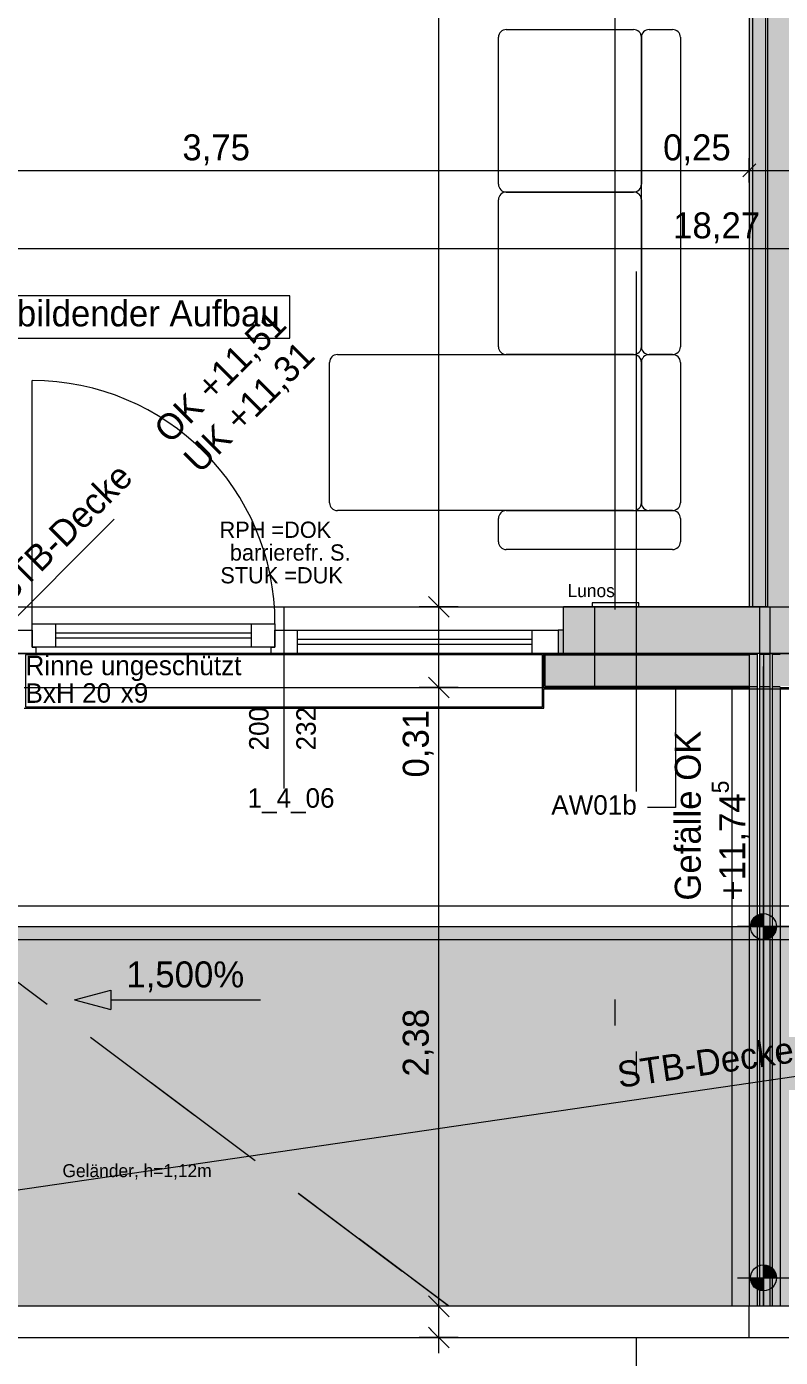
# Model space of a CAD drawing. Header units: metres. Extents: x -3 to 171, y -23 to 41.
# Drawn here: x 6.65 to 9.55, y -17.58 to -12.46 of the extents above; entities that cross this region are included whole.
import ezdxf

# ---------------------------------------------------------------- set-up
doc = ezdxf.new("R2010")
doc.units = ezdxf.units.M
doc.header["$MEASUREMENT"] = 0
doc.set_wipeout_variables(frame=1)
for name, pattern in [('Achse', [0.004, 0.002, -0.001, 0, -0.001]), ('Baufluchtlinie', [0.013, 0.008, -0.005]), ('Punkt 1_1', [0.075, 0.025, -0.05]), ('Schnittlinie', [0.006, 0.003, -0.0015, 0, -0.0015]), ('Untersicht', [0.001, 0.0005, -0.0005]), ('Wipeout_Contour', [1, 0, -1])]:
    doc.linetypes.add(name, pattern=pattern)
for name, color, linetype in [('4._1.DG PP STG1_1_000 Achsraster', 7, 'Continuous'), ('4._1.DG PP STG1_1_110 Wand Aussen', 7, 'Continuous'), ('4._1.DG PP STG1_1_120 Wand Innen tragend', 7, 'Continuous'), ('4._1.DG PP STG1_1_140 Brüstung', 7, 'Continuous'), ('4._1.DG PP STG1_1_210 Decke', 7, 'Continuous'), ('4._1.DG PP STG1_1_220 Bodenaufbau', 7, 'Continuous'), ('4._1.DG PP STG1_1_220 Bodenaufbau - Außen_ Gefälle', 7, 'Continuous'), ('4._1.DG PP STG1_1_221 Bodenaufbau - Abdichtung', 7, 'Continuous'), ('4._1.DG PP STG1_1_221 Bodenaufbau - Terrassenbelag', 7, 'Continuous'), ('4._1.DG PP STG1_1_510 Möblierung', 7, 'Continuous'), ('4._1.DG PP STG1_1_520 Fixeinbauten', 7, 'Continuous'), ('4._1.DG PP STG1_1_611 Entwässerung', 7, 'Continuous'), ('4._1.DG PP STG1_1_815 Raumbegrenzung', 7, 'Continuous'), ('4._1.DG PP STG1_1_851 Marker Schnitt', 7, 'Continuous'), ('4._1.DG PP STG1_1_915 Allgemein Beschriftung.x', 7, 'Continuous'), ('4._1.DG PP STG1_1_945 Einreichplan Beschriftung', 7, 'Continuous'), ('4._1.DG PP STG1_1_950 Polierplan Bemaßung', 7, 'Continuous'), ('4._1.DG PP STG1_1_955 Polierplan Beschriftung', 7, 'Continuous'), ('4._1.DG PP STG1_1_Neubau_140 Geländer transparent', 7, 'Continuous'), ('4._1.DG PP STG1_1_Neubau_840 Baulinien', 7, 'Continuous')]:
    doc.layers.add(name, color=color, linetype=linetype)
doc.styles.add('ERSTELLTER_STIL_2', font='')
doc.styles.get('ERSTELLTER_STIL_2').set_extended_font_data('Eurostile')

msp = doc.modelspace()

# ---------------------------------------------------------------- hatches: boundary and pattern name
at = {"layer": '4._1.DG PP STG1_1_110 Wand Aussen', "linetype": 'Continuous', "lineweight": 13, "true_color": 0x3f7f02}
for points in [[(9.475, -14.69), (8.72, -14.69), (8.72, -14.78), (8.72, -14.87), (9.475, -14.87)], [(9.515, -14.69), (9.515, -14.87), (10.09, -14.87), (10.09, -14.78), (10.09, -14.69)]]:
    msp.add_hatch(color=76, dxfattribs=at).paths.add_polyline_path(points)
at = {"layer": '4._1.DG PP STG1_1_110 Wand Aussen', "linetype": 'Continuous', "lineweight": 13, "true_color": 0xff6400}
for points in [[(8.7, -14.87), (8.72, -14.87), (8.72, -14.78), (8.7, -14.78)], [(9.435, -14.875), (8.65, -14.875), (8.65, -14.995), (9.435, -14.995)], [(9.555, -14.995), (10.16, -14.995), (10.16, -14.875), (9.555, -14.875)]]:
    msp.add_hatch(color=30, dxfattribs=at).paths.add_polyline_path(points)
at = {"layer": '4._1.DG PP STG1_1_110 Wand Aussen', "linetype": 'Continuous', "lineweight": 0, "true_color": 0x373737}
for points in [[(9.435, -14.87), (8.65, -14.87), (8.65, -14.875), (9.435, -14.875)], [(9.555, -14.875), (10.16, -14.875), (10.16, -14.87), (9.555, -14.87)]]:
    msp.add_hatch(color=250, dxfattribs=at).paths.add_polyline_path(points)
at = {"layer": '4._1.DG PP STG1_1_120 Wand Innen tragend', "linetype": 'Continuous', "lineweight": 13, "true_color": 0xfb02fe}
msp.add_hatch(color=6, dxfattribs=at).paths.add_polyline_path([(9.435, -9.045), (9.435, -14.69), (9.4475, -14.69), (9.4475, -9.045)])
at = {"layer": '4._1.DG PP STG1_1_120 Wand Innen tragend', "linetype": 'Continuous', "lineweight": 13, "true_color": 0xffaa00}
msp.add_hatch(color=40, dxfattribs=at).paths.add_polyline_path([(9.4475, -9.045), (9.4475, -14.69), (9.4975, -14.69), (9.4975, -9.045)])
at = {"layer": '4._1.DG PP STG1_1_120 Wand Innen tragend', "linetype": 'Continuous', "lineweight": 13, "true_color": 0x3f7f02}
msp.add_hatch(color=76, dxfattribs=at).paths.add_polyline_path([(9.505, -9.045), (9.505, -14.69), (9.685, -14.69), (9.685, -9.045)])
at = {"layer": '4._1.DG PP STG1_1_140 Brüstung', "linetype": 'Continuous', "lineweight": 13, "true_color": 0xb85600}
for points in [[(9.515, -14.69), (9.475, -14.69), (9.475, -14.87), (9.515, -14.87)], [(9.515, -14.87), (9.475, -14.87), (9.475, -14.875), (9.515, -14.875)], [(9.515, -14.875), (9.475, -14.875), (9.475, -14.995), (9.515, -14.995)], [(9.515, -14.995), (9.475, -14.995), (9.475, -15), (9.515, -15)], [(9.515, -17.46), (9.515, -15), (9.475, -15), (9.475, -17.46)]]:
    msp.add_hatch(color=32, dxfattribs=at).paths.add_polyline_path(points)
at = {"layer": '4._1.DG PP STG1_1_140 Brüstung', "linetype": 'Continuous', "lineweight": 13, "true_color": 0xff6400}
for points in [[(9.465, -14.87), (9.435, -14.87), (9.435, -14.875), (9.465, -14.875)], [(9.465, -14.875), (9.435, -14.875), (9.435, -14.995), (9.465, -14.995)], [(9.555, -14.87), (9.525, -14.87), (9.525, -14.875), (9.555, -14.875)], [(9.555, -14.875), (9.525, -14.875), (9.525, -14.995), (9.555, -14.995)], [(9.465, -14.995), (9.435, -14.995), (9.435, -15), (9.465, -15)], [(9.435, -15), (9.435, -17.46), (9.465, -17.46), (9.465, -15)], [(9.555, -14.995), (9.525, -14.995), (9.525, -15), (9.555, -15)], [(9.555, -17.46), (9.555, -15), (9.525, -15), (9.525, -17.46)]]:
    msp.add_hatch(color=30, dxfattribs=at).paths.add_polyline_path(points)
at = {"layer": '4._1.DG PP STG1_1_210 Decke', "linetype": 'Continuous', "lineweight": 0, "true_color": 0x060c00}
msp.add_hatch(color=98, dxfattribs=at).paths.add_polyline_path([(5.425, -14.95), (3.28, -14.95), (3.28, -17.42), (15.705, -17.42), (15.705, -14.95), (13.555, -14.95), (13.555, -15.92), (5.425, -15.92)])
at = {"layer": '4._1.DG PP STG1_1_950 Polierplan Bemaßung', "linetype": 'Continuous', "lineweight": 13, "true_color": 0x6c6cff}
for points in [[(9.49, -15.92), (9.49, -15.87), (9.4709, -15.8738), (9.4546, -15.8846), (9.4438, -15.9009), (9.44, -15.92)], [(9.49, -15.92), (9.49, -15.97), (9.5091, -15.9662), (9.5254, -15.9554), (9.5362, -15.9391), (9.54, -15.92)], [(6.838, -16.2012), (6.9779, -16.2387), (6.9779, -16.1637)]]:
    msp.add_hatch(color=171, dxfattribs=at).paths.add_polyline_path(points)
at = {"layer": '4._1.DG PP STG1_1_950 Polierplan Bemaßung', "linetype": 'Continuous', "lineweight": 0}
for points in [[(9.49, -17.2706), (9.54, -17.2706), (9.5362, -17.2514), (9.5254, -17.2352), (9.5091, -17.2244), (9.49, -17.2206)], [(9.49, -17.2706), (9.44, -17.2706), (9.4438, -17.2897), (9.4546, -17.3059), (9.4709, -17.3168), (9.49, -17.3206)]]:
    msp.add_hatch(color=8, dxfattribs=at).paths.add_polyline_path(points)

# ---------------------------------------------------------------- linework, layer by layer
at = {"layer": '4._1.DG PP STG1_1_000 Achsraster', "color": 5, "linetype": 'Achse', "lineweight": 0, "ltscale": 1000}
for p, q in [((9, 3), (9, -22.5231)), ((-1.5, -15), (21, -15))]:
    msp.add_line(p, q, dxfattribs=at)
at = {"layer": '4._1.DG PP STG1_1_110 Wand Aussen', "color": 7, "linetype": 'Continuous', "lineweight": 13, "ltscale": 1000}
for p, q in [((6.675, -14.755), (6.675, -13.82)), ((6.57, -14.69), (8.72, -14.69)), ((7.645, -15.3891), (7.645, -14.69)), ((8.72, -14.69), (8.72, -14.69)), ((6.59, -14.78), (6.675, -14.78)), ((6.675, -14.845), (6.675, -14.755)), ((6.675, -14.755), (6.765, -14.755)), ((6.675, -14.78), (6.675, -14.845)), ((6.765, -14.755), (7.52, -14.755)), ((6.765, -14.755), (6.765, -14.845)), ((7.52, -14.845), (7.52, -14.755)), ((7.52, -14.755), (7.61, -14.755)), ((7.61, -14.755), (7.61, -14.845)), ((7.61, -14.845), (7.61, -14.78)), ((7.61, -14.78), (7.645, -14.78)), ((7.645, -14.78), (7.695, -14.78)), ((7.695, -14.78), (8.6, -14.78)), ((7.695, -14.78), (7.695, -14.87)), ((8.6, -14.87), (8.6, -14.78)), ((8.6, -14.78), (8.7, -14.78)), ((8.7, -14.78), (8.7, -14.87)), ((6.765, -14.79), (7.52, -14.79)), ((7.52, -14.81), (6.765, -14.81)), ((7.695, -14.815), (8.6, -14.815)), ((8.6, -14.835), (7.695, -14.835)), ((6.69, -14.87), (6.59, -14.87)), ((6.675, -14.845), (6.69, -14.845)), ((6.765, -14.845), (6.675, -14.845)), ((6.69, -14.845), (6.69, -14.87)), ((7.595, -14.87), (6.69, -14.87)), ((7.52, -14.845), (6.765, -14.845)), ((7.61, -14.845), (7.52, -14.845)), ((7.595, -14.87), (7.595, -14.845)), ((7.595, -14.845), (7.61, -14.845)), ((7.645, -14.87), (7.595, -14.87)), ((7.695, -14.87), (7.645, -14.87)), ((8.6, -14.87), (7.695, -14.87)), ((8.7, -14.87), (8.6, -14.87)), ((8.645, -14.875), (8.645, -14.87)), ((8.65, -14.87), (8.645, -14.87)), ((8.65, -14.87), (8.645, -14.87)), ((8.65, -14.87), (8.645, -14.87)), ((8.645, -14.875), (8.645, -14.87)), ((8.645, -14.995), (8.645, -14.875)), ((8.645, -14.995), (8.645, -14.875)), ((8.65, -14.87), (8.72, -14.87)), ((8.65, -14.995), (8.65, -14.87)), ((8.65, -14.87), (8.72, -14.87)), ((8.65, -14.87), (8.72, -14.87)), ((8.65, -14.875), (9.435, -14.875)), ((6.645, -15), (8.645, -15)), ((8.645, -15), (8.645, -14.995)), ((8.645, -15), (8.645, -14.995)), ((8.65, -15), (8.645, -15)), ((8.645, -15), (8.645, -15)), ((8.65, -14.995), (9.435, -14.995))]:
    msp.add_line(p, q, dxfattribs=at)
at = {"layer": '4._1.DG PP STG1_1_110 Wand Aussen', "color": 8, "linetype": 'Punkt 1_1', "lineweight": 13, "ltscale": 1000}
for p, q in [((6.57, -14.69), (8.72, -14.69)), ((6.645, -15), (8.645, -15))]:
    msp.add_line(p, q, dxfattribs=at)
at = {"layer": '4._1.DG PP STG1_1_110 Wand Aussen', "color": 7, "linetype": 'Continuous', "lineweight": 18, "ltscale": 1000}
for p, q in [((8.72, -14.78), (8.72, -14.69)), ((8.72, -14.78), (8.72, -14.69)), ((9.475, -14.69), (9.475, -14.87)), ((9.475, -14.69), (9.475, -14.87)), ((9.505, -14.69), (9.475, -14.69)), ((9.515, -14.87), (9.515, -14.69)), ((9.515, -14.87), (9.515, -14.69)), ((8.72, -14.87), (8.72, -14.78)), ((8.72, -14.87), (8.72, -14.78)), ((8.72, -14.87), (8.72, -14.78)), ((8.72, -14.87), (9.435, -14.87)), ((9.435, -14.87), (9.435, -14.875)), ((9.465, -14.87), (9.435, -14.87)), ((9.435, -14.87), (9.435, -14.875)), ((9.465, -14.87), (9.435, -14.87)), ((9.435, -14.875), (9.435, -14.995)), ((9.435, -14.875), (9.435, -14.995)), ((9.475, -14.87), (9.465, -14.87)), ((9.465, -14.87), (9.465, -14.875)), ((9.475, -14.87), (9.465, -14.87)), ((9.465, -14.875), (9.465, -14.995)), ((9.475, -14.87), (9.475, -14.875)), ((9.475, -14.875), (9.475, -14.995)), ((9.525, -14.87), (9.515, -14.87)), ((9.515, -14.875), (9.515, -14.87)), ((9.525, -14.87), (9.515, -14.87)), ((9.515, -14.995), (9.515, -14.875)), ((9.555, -14.87), (9.525, -14.87)), ((9.525, -14.875), (9.525, -14.87)), ((9.555, -14.87), (9.525, -14.87)), ((9.525, -14.995), (9.525, -14.875)), ((9.435, -14.995), (9.435, -15)), ((9.435, -14.995), (9.435, -15)), ((9.465, -14.995), (9.465, -15)), ((9.475, -14.995), (9.475, -15)), ((9.515, -15), (9.515, -14.995)), ((9.525, -15), (9.525, -14.995))]:
    msp.add_line(p, q, dxfattribs=at)
at = {"layer": '4._1.DG PP STG1_1_110 Wand Aussen', "color": 7, "linetype": 'Continuous', "lineweight": 18, "ltscale": 1000, "flags": 128}
msp.add_lwpolyline([(9.505, -14.69), (8.72, -14.69)], dxfattribs=at)
at = {"layer": '4._1.DG PP STG1_1_110 Wand Aussen', "color": 7, "linetype": 'Continuous', "lineweight": 13, "ltscale": 1000, "flags": 128}
msp.add_lwpolyline([(8.7, -14.87), (8.72, -14.87), (8.72, -14.78), (8.7, -14.78)], close=True, dxfattribs=at)
for points in [[(8.65, -15), (9.435, -15)], [(9.555, -15), (10.16, -15)]]:
    msp.add_lwpolyline(points, dxfattribs=at)
at = {"layer": '4._1.DG PP STG1_1_110 Wand Aussen', "color": 7, "linetype": 'Continuous', "lineweight": 13, "ltscale": 1000}
msp.add_arc((6.675, -14.755), 0.935, 0, 90, dxfattribs=at)
at = {"layer": '4._1.DG PP STG1_1_120 Wand Innen tragend', "color": 7, "linetype": 'Continuous', "lineweight": 13, "ltscale": 1000}
for p, q in [((9.4475, -9.045), (9.4475, -14.69)), ((9.4975, -9.045), (9.4975, -14.69))]:
    msp.add_line(p, q, dxfattribs=at)
at = {"layer": '4._1.DG PP STG1_1_120 Wand Innen tragend', "color": 7, "linetype": 'Continuous', "lineweight": 18, "ltscale": 1000}
msp.add_line((9.505, -9.045), (9.505, -14.69), dxfattribs=at)
at = {"layer": '4._1.DG PP STG1_1_120 Wand Innen tragend', "color": 7, "linetype": 'Continuous', "lineweight": 13, "ltscale": 1000, "flags": 128}
for points in [[(9.435, -9.045), (9.435, -14.69)], [(9.435, -14.69), (9.4475, -14.69)], [(9.4475, -14.69), (9.4975, -14.69)], [(9.4975, -14.69), (9.505, -14.69)]]:
    msp.add_lwpolyline(points, dxfattribs=at)
at = {"layer": '4._1.DG PP STG1_1_140 Brüstung', "color": 7, "linetype": 'Continuous', "lineweight": 18, "ltscale": 1000}
for p, q in [((9.465, -15), (9.465, -17.46)), ((9.475, -15), (9.475, -17.46)), ((9.515, -17.46), (9.515, -15)), ((9.525, -17.46), (9.525, -15))]:
    msp.add_line(p, q, dxfattribs=at)
at = {"layer": '4._1.DG PP STG1_1_140 Brüstung', "color": 7, "linetype": 'Continuous', "lineweight": 18, "ltscale": 1000, "flags": 128}
for points in [[(9.435, -15), (9.435, -17.46)], [(9.555, -17.46), (9.555, -15)], [(9.465, -17.46), (9.435, -17.46)], [(9.475, -17.46), (9.465, -17.46)], [(9.515, -17.46), (9.475, -17.46)], [(9.525, -17.46), (9.515, -17.46)], [(9.555, -17.46), (9.525, -17.46)]]:
    msp.add_lwpolyline(points, dxfattribs=at)
at = {"layer": '4._1.DG PP STG1_1_210 Decke', "color": 255, "linetype": 'Continuous', "lineweight": 13, "ltscale": 1000, "flags": 128}
msp.add_lwpolyline([(3.625, -0.13), (0.1305, -0.13), (0.1845, -14.87), (5.505, -14.87), (5.505, -15.84), (13.475, -15.84), (13.475, -14.87), (18.8055, -14.87), (18.8546, -0.13), (15.325, -0.13), (15.325, -0.53), (12.525, -0.53), (12.525, -0.13), (6.455, -0.13), (6.455, -0.53), (3.625, -0.53)], close=True, dxfattribs=at)
at = {"layer": '4._1.DG PP STG1_1_210 Decke', "color": 7, "linetype": 'Continuous', "lineweight": 13, "ltscale": 1000, "true_color": 0xf4f4f4, "flags": 128}
msp.add_lwpolyline([(5.425, -14.95), (5.425, -15.92), (13.555, -15.92), (13.555, -14.95), (15.705, -14.95), (15.705, -17.42), (3.28, -17.42), (3.28, -14.95)], close=True, dxfattribs=at)
at = {"layer": '4._1.DG PP STG1_1_220 Bodenaufbau', "color": 7, "linetype": 'Continuous', "lineweight": 13, "ltscale": 1000, "true_color": 0xf4f4f4, "flags": 128}
msp.add_lwpolyline([(0.3111, -0.31), (0.3639, -14.69), (18.6261, -14.69), (18.674, -0.31), (15.505, -0.31), (15.505, -0.71), (12.345, -0.71), (12.345, -0.31), (6.635, -0.31), (6.635, -0.71), (3.445, -0.71), (3.445, -0.31)], close=True, dxfattribs=at)
at = {"layer": '4._1.DG PP STG1_1_220 Bodenaufbau - Außen_ Gefälle', "color": 7, "linetype": 'Continuous', "lineweight": 13, "ltscale": 1000, "true_color": 0xf4f4f4, "flags": 128}
msp.add_lwpolyline([(3.3146, -17.38), (15.665, -17.38), (15.665, -14.87), (3.3146, -14.87)], close=True, dxfattribs=at)
at = {"layer": '4._1.DG PP STG1_1_221 Bodenaufbau - Abdichtung', "color": 171, "linetype": 'Untersicht', "lineweight": 13, "ltscale": 1000, "true_color": 0x6c6cff, "flags": 128}
for points in [[(5.575, -14.87), (9.49, -14.87)], [(9.49, -14.87), (13.405, -14.87)], [(9.49, -17.42), (9.49, -14.87)], [(9.49, -14.87), (9.49, -17.42)], [(5.2998, -15.1449), (8.3333, -17.42)], [(8.3334, -17.42), (5.2999, -15.1448)], [(5.3, -15.1447), (8.3337, -17.42)], [(8.3337, -17.42), (5.3002, -15.1448)], [(8.3337, -17.42), (3.28, -17.42)], [(9.49, -17.42), (8.3337, -17.42)], [(10.6463, -17.42), (9.49, -17.42)]]:
    msp.add_lwpolyline(points, dxfattribs=at)
at = {"layer": '4._1.DG PP STG1_1_221 Bodenaufbau - Terrassenbelag', "color": 7, "linetype": 'Continuous', "lineweight": 18, "ltscale": 1000, "flags": 128}
for points in [[(8.645, -15.005), (9.49, -15.005)], [(8.645, -15.08), (8.645, -15.005)], [(9.49, -15.005), (10.165, -15.005)], [(9.49, -17.38), (9.49, -15.005)], [(9.49, -15.005), (9.49, -17.38)], [(6.645, -15.08), (8.645, -15.08)], [(9.49, -17.38), (5.3, -17.38)], [(13.68, -17.38), (9.49, -17.38)]]:
    msp.add_lwpolyline(points, dxfattribs=at)
at = {"layer": '4._1.DG PP STG1_1_510 Möblierung', "color": 8, "linetype": 'Continuous', "lineweight": 13, "ltscale": 1000, "true_color": 0x7e7f7f}
for p, q in [((8.5, -12.47), (8.99, -12.47)), ((9.05, -12.47), (9.14, -12.47)), ((8.47, -13.065), (8.47, -12.5)), ((9.02, -12.5), (9.02, -13.065)), ((9.02, -13.69), (9.02, -12.5)), ((9.17, -12.5), (9.17, -13.69)), ((8.5, -13.095), (8.99, -13.095)), ((8.99, -13.095), (8.5, -13.095)), ((8.47, -13.69), (8.47, -13.125)), ((9.02, -13.125), (9.02, -13.69)), ((7.82, -14.29), (7.82, -13.75)), ((7.85, -13.72), (8.99, -13.72)), ((8.99, -13.72), (8.5, -13.72)), ((9.02, -13.75), (9.02, -14.29)), ((9.02, -14.29), (9.02, -13.75)), ((9.05, -13.72), (9.14, -13.72)), ((9.14, -13.72), (9.05, -13.72)), ((9.17, -13.75), (9.17, -14.29)), ((8.99, -14.32), (7.85, -14.32)), ((8.5, -14.32), (9.14, -14.32)), ((9.14, -14.32), (9.05, -14.32)), ((8.47, -14.44), (8.47, -14.35)), ((9.17, -14.35), (9.17, -14.44)), ((9.14, -14.47), (8.5, -14.47))]:
    msp.add_line(p, q, dxfattribs=at)
for centre, start, end in [((8.5, -12.5), 90, 180), ((8.99, -12.5), 0, 90), ((9.05, -12.5), 90, 180), ((9.14, -12.5), 0, 90), ((8.5, -13.065), 180, 270), ((8.5, -13.125), 90, 180), ((8.99, -13.065), 270, 0), ((8.99, -13.125), 0, 90), ((8.5, -13.69), 180, 270), ((8.99, -13.69), 270, 0), ((9.05, -13.69), 180, 270), ((9.14, -13.69), 270, 0), ((7.85, -13.75), 90, 180), ((8.99, -13.75), 0, 90), ((9.05, -13.75), 90, 180), ((9.14, -13.75), 0, 90), ((7.85, -14.29), 180, 270), ((8.5, -14.35), 90, 180), ((8.99, -14.29), 270, 0), ((9.05, -14.29), 180, 270), ((9.14, -14.29), 270, 0), ((9.14, -14.35), 0, 90), ((8.5, -14.44), 180, 270), ((9.14, -14.44), 270, 0)]:
    msp.add_arc(centre, 0.03, start, end, dxfattribs=at)
at = {"layer": '4._1.DG PP STG1_1_520 Fixeinbauten', "color": 8, "linetype": 'Untersicht', "lineweight": 0, "ltscale": 1000, "flags": 128}
for points in [[(8.83, -14.675), (8.83, -14.69)], [(9.01, -14.675), (8.83, -14.675)], [(9.01, -14.69), (9.01, -14.675)], [(8.83, -14.69), (9.01, -14.69)], [(8.84, -14.69), (8.84, -15)], [(9, -14.69), (9, -15)], [(8.84, -15), (8.8439, -15), (8.8553, -15), (8.873, -15), (8.8953, -15), (8.92, -15), (8.9447, -15), (8.967, -15), (8.9847, -15), (8.9961, -15), (9, -15)]]:
    msp.add_lwpolyline(points, dxfattribs=at)
at = {"layer": '4._1.DG PP STG1_1_611 Entwässerung', "color": 7, "linetype": 'Continuous', "lineweight": 13, "ltscale": 1000, "flags": 128}
msp.add_lwpolyline([(6.65, -15.075), (8.64, -15.075), (8.64, -14.875), (6.65, -14.875)], close=True, dxfattribs=at)
at = {"layer": '4._1.DG PP STG1_1_815 Raumbegrenzung', "color": 8, "linetype": 'Continuous', "lineweight": 13, "ltscale": 1000}
for p, q in [((9.37, -17.38), (9.37, -15)), ((3.2, -15.97), (15.785, -15.97)), ((3.32, -17.38), (15.665, -17.38))]:
    msp.add_line(p, q, dxfattribs=at)
at = {"layer": '4._1.DG PP STG1_1_851 Marker Schnitt', "color": 7, "linetype": 'Schnittlinie', "lineweight": 13, "ltscale": 1000}
msp.add_line((8.9179, -11.7), (8.9179, -22.5231), dxfattribs=at)
at = {"layer": '4._1.DG PP STG1_1_915 Allgemein Beschriftung.x', "color": 7, "linetype": 'Continuous', "lineweight": 13, "ltscale": 1000}
for p, q in [((9.1642, -15.0033), (9.1392, -14.9967)), ((9.1517, -15), (9.1517, -15.4619)), ((9.1517, -15.4619), (9.0433, -15.4619))]:
    msp.add_line(p, q, dxfattribs=at)
at = {"layer": '4._1.DG PP STG1_1_945 Einreichplan Beschriftung', "color": 76, "linetype": 'Continuous', "lineweight": 13, "ltscale": 1000, "true_color": 0x3f7f02}
for p, q in [((7.6671, -13.4938), (6.26, -13.4938)), ((7.6671, -13.6563), (7.6671, -13.4938)), ((6.26, -13.6563), (7.6671, -13.6563))]:
    msp.add_line(p, q, dxfattribs=at)
at = {"layer": '4._1.DG PP STG1_1_950 Polierplan Bemaßung', "color": 6, "linetype": 'Continuous', "lineweight": 13, "ltscale": 1000, "true_color": 0xfb02fe}
for p, q in [((8.2404, -14.69), (8.2404, -9.045)), ((9.46, -12.9867), (9.41, -13.0367)), ((9.435, -13.0586), (9.435, -12.9648)), ((5.685, -13.0117), (9.435, -13.0117)), ((9.435, -13.0117), (9.685, -13.0117)), ((8.2004, -14.65), (8.2804, -14.73)), ((8.3154, -14.69), (8.1654, -14.69)), ((8.2404, -15), (8.2404, -14.69)), ((8.2004, -14.96), (8.2804, -15.04)), ((8.3154, -15), (8.1654, -15))]:
    msp.add_line(p, q, dxfattribs=at)
at = {"layer": '4._1.DG PP STG1_1_950 Polierplan Bemaßung', "color": 76, "linetype": 'Continuous', "lineweight": 13, "ltscale": 1000, "true_color": 0x3f7f02}
msp.add_line((0.3588, -13.3117), (18.6306, -13.3117), dxfattribs=at)
at = {"layer": '4._1.DG PP STG1_1_950 Polierplan Bemaßung', "color": 7, "linetype": 'Continuous', "lineweight": 13, "ltscale": 1000}
for p, q in [((5.505, -15.84), (6.9916, -14.3534)), ((3.28, -17.42), (13.555, -15.92))]:
    msp.add_line(p, q, dxfattribs=at)
at = {"layer": '4._1.DG PP STG1_1_950 Polierplan Bemaßung', "color": 171, "linetype": 'Continuous', "lineweight": 13, "ltscale": 1000, "true_color": 0x6c6cff}
for p, q in [((9.49, -16.02), (9.49, -15.82)), ((9.59, -15.92), (9.39, -15.92)), ((6.838, -16.2012), (6.9779, -16.1637)), ((6.9779, -16.1637), (6.9779, -16.2387)), ((6.838, -16.2012), (6.9779, -16.2387)), ((6.9779, -16.2012), (7.038, -16.2012)), ((7.038, -16.2012), (7.5543, -16.2012))]:
    msp.add_line(p, q, dxfattribs=at)
at = {"layer": '4._1.DG PP STG1_1_950 Polierplan Bemaßung', "color": 8, "linetype": 'Continuous', "lineweight": 0, "ltscale": 1000}
for p, q in [((9.49, -17.3706), (9.49, -17.1706)), ((9.39, -17.2706), (9.59, -17.2706))]:
    msp.add_line(p, q, dxfattribs=at)
at = {"layer": '4._1.DG PP STG1_1_950 Polierplan Bemaßung', "color": 171, "linetype": 'Continuous', "lineweight": 13, "ltscale": 1000, "true_color": 0x6c6cff}
msp.add_circle((9.49, -15.92), 0.05, dxfattribs=at)
at = {"layer": '4._1.DG PP STG1_1_950 Polierplan Bemaßung', "color": 8, "linetype": 'Continuous', "lineweight": 0, "ltscale": 1000}
msp.add_circle((9.49, -17.2706), 0.05, dxfattribs=at)
at = {"layer": '4._1.DG PP STG1_1_Neubau_840 Baulinien', "color": 1, "linetype": 'Baufluchtlinie', "lineweight": 25, "ltscale": 1000, "true_color": 0xfb0106, "flags": 128}
msp.add_lwpolyline([(-3.0225, -14.9829), (0, -15), (18.9876, -15.0005), (22.9775, -15.0038)], dxfattribs=at)

# ---------------------------------------------------------------- texts
at = {"layer": '4._1.DG PP STG1_1_110 Wand Aussen', "color": 7, "linetype": 'Continuous', "lineweight": 13, "attachment_point": 9, "style": 'ERSTELLTER_STIL_2'}
for s, insert, char_height in [('\\A1;{\\pqr;\\pt0;\\fEurostile|b0|i0|c0|p0;\\W1.000000;RPH =DOK}', (7.8262, -14.4258), 0.0625), ('\\A1;{\\pqr;\\pt0;\\fEurostile|b0|i0|c0|p0;\\W1.000000;barrierefr. S. }', (7.9008, -14.5133), 0.0625), ('\\A1;{\\pqr;\\pt0;\\fEurostile|b0|i0|c0|p0;\\W1.000000;STUK =DUK}', (7.8712, -14.6008), 0.0625), ('\\A1;{\\pqr;\\pt0;\\fEurostile|b0|i0|c0|p0;\\W1.000000;1_4_06}', (7.8392, -15.4843), 0.075)]:
    msp.add_mtext(s, dxfattribs=dict(at, insert=insert, char_height=char_height))
at = {"layer": '4._1.DG PP STG1_1_110 Wand Aussen', "color": 7, "linetype": 'Continuous', "lineweight": 13, "char_height": 0.075, "attachment_point": 9, "rotation": 90, "style": 'ERSTELLTER_STIL_2'}
for s, insert in [('\\A1;{\\pqr;\\pt0;\\fEurostile|b0|i0|c0|p0;\\W1.000000;200}', (7.5864, -15.075)), ('\\A1;{\\pqr;\\pt0;\\fEurostile|b0|i0|c0|p0;\\W1.000000;232}', (7.768, -15.075))]:
    msp.add_mtext(s, dxfattribs=dict(at, insert=insert))
at = {"layer": '4._1.DG PP STG1_1_915 Allgemein Beschriftung.x', "color": 250, "linetype": 'Continuous', "lineweight": 13, "true_color": 0x3f3f3f, "insert": (8.8268, -14.6536), "char_height": 0.05, "attachment_point": 8, "style": 'ERSTELLTER_STIL_2'}
msp.add_mtext('\\A1;{\\pqc;\\fEurostile|b0|i0|c0|p0;\\W1.000000;Lunos}', dxfattribs=at)
at = {"layer": '4._1.DG PP STG1_1_915 Allgemein Beschriftung.x', "color": 7, "linetype": 'Continuous', "lineweight": 13, "insert": (8.6733, -15.4525), "char_height": 0.075, "attachment_point": 4, "style": 'ERSTELLTER_STIL_2'}
msp.add_mtext('\\A1;{\\pql;\\fEurostile|b0|i0|c0|p0;\\W1.000000;AW01b}', dxfattribs=at)
at = {"layer": '4._1.DG PP STG1_1_915 Allgemein Beschriftung.x', "color": 8, "linetype": 'Continuous', "lineweight": 13, "insert": (6.7921, -16.8333), "char_height": 0.05, "attachment_point": 1, "style": 'ERSTELLTER_STIL_2'}
msp.add_mtext('\\A1;{\\pql;\\fEurostile|b0|i0|c0|p0;\\W1.000000;Geländer, h=1,\\fEurostile|b0|i0|c0|p0;\\W1.000000;1\\fEurostile|b0|i0|c0|p0;\\W1.000000;2m}', dxfattribs=at)
at = {"layer": '4._1.DG PP STG1_1_945 Einreichplan Beschriftung', "color": 76, "linetype": 'Continuous', "lineweight": 13, "true_color": 0x3f7f02, "insert": (6.26, -13.5115), "char_height": 0.1, "attachment_point": 1, "style": 'ERSTELLTER_STIL_2'}
msp.add_mtext('\\A1;{\\pql;\\fEurostile|b0|i0|c0|p0;\\W1.000000;Raumbildender Aufbau}', dxfattribs=at)
at = {"layer": '4._1.DG PP STG1_1_950 Polierplan Bemaßung', "color": 6, "linetype": 'Continuous', "lineweight": 13, "true_color": 0xfb02fe, "char_height": 0.1, "width": 0.306373, "attachment_point": 7, "style": 'ERSTELLTER_STIL_2'}
for s, insert in [('\\A1;{\\pql;\\fEurostile|b0|i0|c0|p0;\\W1.000000;3,75}', (7.2536, -12.9917)), ('\\A1;{\\pql;\\fEurostile|b0|i0|c0|p0;\\W1.000000;0,25}', (9.1036, -12.9917))]:
    msp.add_mtext(s, dxfattribs=dict(at, insert=insert))
at = {"layer": '4._1.DG PP STG1_1_950 Polierplan Bemaßung', "color": 76, "linetype": 'Continuous', "lineweight": 13, "true_color": 0x3f7f02, "insert": (9.1423, -13.2917), "char_height": 0.1, "width": 0.398365, "attachment_point": 7, "style": 'ERSTELLTER_STIL_2'}
msp.add_mtext('\\A1;{\\pql;\\fEurostile|b0|i0|c0|p0;\\W1.000000;18,27}', dxfattribs=at)
at = {"layer": '4._1.DG PP STG1_1_950 Polierplan Bemaßung', "color": 7, "linetype": 'Continuous', "lineweight": 13, "insert": (7.238, -14.0991), "char_height": 0.1, "attachment_point": 4, "rotation": 45, "line_spacing_factor": 0.968161, "style": 'ERSTELLTER_STIL_2'}
msp.add_mtext('\\A1;{\\pql;\\fEurostile|b0|i0|c0|p0;\\W1.000000;OK \\fEurostile|b0|i0|c0|p0;\\W1.000000;+\\fEurostile|b0|i0|c0|p0;\\W1.000000;11,51\\fEurostile|b0|i0|c0|p0;\\W1.000000;\\A1{\\H.66x;\\S^  ;}\\fEurostile|b0|i0|c0|p0;\\W1.000000;\\fEurostile|b0|i0|c0|p0;\\W1.000000;\\P\\pql;\\fEurostile|b0|i0|c0|p0;\\W1.000000;UK \\fEurostile|b0|i0|c0|p0;\\W1.000000;+\\fEurostile|b0|i0|c0|p0;\\W1.000000;11,31\\fEurostile|b0|i0|c0|p0;\\W1.000000;\\A1{\\H.66x;\\S^  ;}\\fEurostile|b0|i0|c0|p0;\\W1.000000;\\fEurostile|b0|i0|c0|p0;\\W1.000000;}', dxfattribs=at)
at = {"layer": '4._1.DG PP STG1_1_950 Polierplan Bemaßung', "color": 7, "linetype": 'Continuous', "lineweight": 13, "char_height": 0.1, "attachment_point": 4, "style": 'ERSTELLTER_STIL_2'}
for insert, rotation in [((6.6301, -14.7274), 45), ((8.9443, -16.6021), 8.3057)]:
    msp.add_mtext('\\A1;{\\pql;\\fEurostile|b0|i0|c0|p0;\\W1.000000;\\fEurostile|b0|i0|c0|p0;\\W1.000000;\\fEurostile|b0|i0|c0|p0;\\W1.000000;STB-Decke\\fEurostile|b0|i0|c0|p0;\\W1.000000;\\A1{\\H.66x;\\S^  ;}\\fEurostile|b0|i0|c0|p0;\\W1.000000;\\fEurostile|b0|i0|c0|p0;\\W1.000000;\\P\\pql;\\fEurostile|b0|i0|c0|p0;\\W1.000000;\\fEurostile|b0|i0|c0|p0;\\W1.000000;\\fEurostile|b0|i0|c0|p0;\\W1.000000;\\fEurostile|b0|i0|c0|p0;\\W1.000000;\\A1{\\H.66x;\\S^  ;}\\fEurostile|b0|i0|c0|p0;\\W1.000000;\\fEurostile|b0|i0|c0|p0;\\W1.000000;}', dxfattribs=dict(at, insert=insert, rotation=rotation))
at = {"layer": '4._1.DG PP STG1_1_950 Polierplan Bemaßung', "color": 6, "linetype": 'Continuous', "lineweight": 13, "true_color": 0xfb02fe, "char_height": 0.1, "width": 0.306373, "attachment_point": 7, "rotation": 90, "style": 'ERSTELLTER_STIL_2'}
for s, insert in [('\\A1;{\\pql;\\fEurostile|b0|i0|c0|p0;\\W1.000000;0,31}', (8.2204, -15.3464)), ('\\A1;{\\pql;\\fEurostile|b0|i0|c0|p0;\\W1.000000;2,38}', (8.2204, -16.4964))]:
    msp.add_mtext(s, dxfattribs=dict(at, insert=insert))
at = {"layer": '4._1.DG PP STG1_1_950 Polierplan Bemaßung', "color": 171, "linetype": 'Continuous', "lineweight": 13, "true_color": 0x6c6cff, "insert": (9.25, -15.82), "char_height": 0.1, "width": 0.647754, "attachment_point": 7, "rotation": 90, "style": 'ERSTELLTER_STIL_2'}
msp.add_mtext('\\A1;{\\pql;\\fEurostile|b0|i0|c0|p0;\\W1.000000;Gefälle OK}', dxfattribs=at)
at = {"layer": '4._1.DG PP STG1_1_950 Polierplan Bemaßung', "color": 171, "linetype": 'Continuous', "lineweight": 13, "true_color": 0x6c6cff, "insert": (9.449, -15.82), "char_height": 0.1, "attachment_point": 7, "rotation": 90, "style": 'ERSTELLTER_STIL_2'}
msp.add_mtext('\\A1;{\\pql;\\fEurostile|b0|i0|c0|p0;\\W1.000000;+11,74\\fEurostile|b0|i0|c0|p0;\\W1.000000;\\A1{\\H.66x;\\S5^  ;}}', dxfattribs=at)
at = {"layer": '4._1.DG PP STG1_1_950 Polierplan Bemaßung', "color": 171, "linetype": 'Continuous', "lineweight": 13, "true_color": 0x6c6cff, "insert": (7.038, -16.1722), "char_height": 0.1, "attachment_point": 7, "style": 'ERSTELLTER_STIL_2'}
msp.add_mtext('\\A1;{\\pql;\\fEurostile|b0|i0|c0|p0;\\W1.000000;1,500\\fEurostile|b0|i0|c0|p0;\\W1.000000;%}', dxfattribs=at)
at = {"layer": '4._1.DG PP STG1_1_955 Polierplan Beschriftung', "color": 7, "linetype": 'Continuous', "lineweight": 13, "char_height": 0.075, "attachment_point": 1, "style": 'ERSTELLTER_STIL_2'}
for s, insert in [('\\A1;{\\pql;\\fEurostile|b0|i0|c0|p0;\\W1.000000;Rinne ungeschützt\\fEurostile|b0|i0|c0|p0;\\W1.000000;  }', (6.65, -14.8781)), ('\\A1;{\\pql;\\pt0,1;\\fEurostile|b0|i0|c0|p0;\\W1.000000;BxH }', (6.65, -14.9843)), ('\\A1;{\\pql;\\pt0,1;\\fEurostile|b0|i0|c0|p0;\\W1.000000;20\\fEurostile|b0|i0|c0|p0;\\W1.000000;\\A1{\\H.66x;\\S^  ;}\\fEurostile|b0|i0|c0|p0;\\W1.000000;\\fEurostile|b0|i0|c0|p0;\\W1.000000;\\A1{\\H.66x;\\S^  ;}\\fEurostile|b0|i0|c0|p0;\\W1.000000;x\\fEurostile|b0|i0|c0|p0;\\W1.000000;\\fEurostile|b0|i0|c0|p0;\\W1.000000;\\fEurostile|b0|i0|c0|p0;\\W1.000000;\\fEurostile|b0|i0|c0|p0;\\W1.000000;\\fEurostile|b0|i0|c0|p0;\\W1.000000;9\\fEurostile|b0|i0|c0|p0;\\W1.000000;\\A1{\\H.66x;\\S^  ;}\\fEurostile|b0|i0|c0|p0;\\W1.000000;\\fEurostile|b0|i0|c0|p0;\\W1.000000;\\A1{\\H.66x;\\S^  ;}\\fEurostile|b0|i0|c0|p0;\\W1.000000;\\fEurostile|b0|i0|c0|p0;\\W1.000000;\\fEurostile|b0|i0|c0|p0;\\W1.000000;\\fEurostile|b0|i0|c0|p0;\\W1.000000;\\fEurostile|b0|i0|c0|p0;\\W1.000000;\\fEurostile|b0|i0|c0|p0;\\W1.000000;\\fEurostile|b0|i0|c0|p0;\\W1.000000;\\A1{\\H.66x;\\S^  ;}\\fEurostile|b0|i0|c0|p0;\\W1.000000;\\fEurostile|b0|i0|c0|p0;\\W1.000000;\\A1{\\H.66x;\\S^  ;}\\fEurostile|b0|i0|c0|p0;\\W1.000000;\\fEurostile|b0|i0|c0|p0;\\W1.000000;\\fEurostile|b0|i0|c0|p0;\\W1.000000;\\fEurostile|b0|i0|c0|p0;\\W1.000000;\\fEurostile|b0|i0|c0|p0;\\W1.000000;\\fEurostile|b0|i0|c0|p0;\\W1.000000;\\fEurostile|b0|i0|c0|p0;\\W1.000000;\\A1{\\H.66x;\\S^  ;}\\fEurostile|b0|i0|c0|p0;\\W1.000000;\\fEurostile|b0|i0|c0|p0;\\W1.000000;\\A1{\\H.66x;\\S^  ;}\\fEurostile|b0|i0|c0|p0;\\W1.000000;\\fEurostile|b0|i0|c0|p0;\\W1.000000;\\fEurostile|b0|i0|c0|p0;\\W1.000000;\\fEurostile|b0|i0|c0|p0;\\W1.000000;\\fEurostile|b0|i0|c0|p0;\\W1.000000;\\fEurostile|b0|i0|c0|p0;\\W1.000000;\\fEurostile|b0|i0|c0|p0;\\W1.000000;\\A1{\\H.66x;\\S^  ;}\\fEurostile|b0|i0|c0|p0;\\W1.000000;\\fEurostile|b0|i0|c0|p0;\\W1.000000;\\A1{\\H.66x;\\S^  ;}\\fEurostile|b0|i0|c0|p0;\\W1.000000;\\fEurostile|b0|i0|c0|p0;\\W1.000000;\\fEurostile|b0|i0|c0|p0;\\W1.000000;\\fEurostile|b0|i0|c0|p0;\\W1.000000;\\fEurostile|b0|i0|c0|p0;\\W1.000000;\\fEurostile|b0|i0|c0|p0;\\W1.000000;\\fEurostile|b0|i0|c0|p0;\\W1.000000;\\A1{\\H.66x;\\S^  ;}\\fEurostile|b0|i0|c0|p0;\\W1.000000;}', (6.8679, -14.9836))]:
    msp.add_mtext(s, dxfattribs=dict(at, insert=insert))

# ---------------------------------------------------------------- next in the draw order: wipeouts: each hides what was drawn before it
at = {"color": 254, "linetype": 'Wipeout_Contour', "lineweight": 0, "ltscale": 82.499965}
msp.add_wipeout([(15.665, -17.38), (3.32, -17.38), (3.32, -17.41), (15.665, -17.41)], dxfattribs=at).dxf.layer = '4._1.DG PP STG1_1_140 Brüstung'
at = {"color": 254, "linetype": 'Wipeout_Contour', "lineweight": 0, "ltscale": 82.899024}
msp.add_wipeout([(3.23, -17.5), (15.755, -17.5), (15.755, -17.47), (3.23, -17.47)], dxfattribs=at).dxf.layer = '4._1.DG PP STG1_1_140 Brüstung'

# ---------------------------------------------------------------- next in the draw order: linework, layer by layer
at = {"layer": '4._1.DG PP STG1_1_140 Brüstung', "color": 7, "linetype": 'Continuous', "lineweight": 18, "ltscale": 1000, "flags": 128}
for points in [[(15.665, -17.38), (3.32, -17.38)], [(3.23, -17.5), (15.755, -17.5)]]:
    msp.add_lwpolyline(points, dxfattribs=at)
at = {"layer": '4._1.DG PP STG1_1_950 Polierplan Bemaßung', "color": 6, "linetype": 'Continuous', "lineweight": 13, "ltscale": 1000, "true_color": 0xfb02fe}
for p, q in [((8.2404, -17.38), (8.2404, -15)), ((8.3154, -17.38), (8.1654, -17.38)), ((8.3154, -17.5), (8.1654, -17.5)), ((8.2404, -17.56), (8.2404, -17.5))]:
    msp.add_line(p, q, dxfattribs=at)

# ---------------------------------------------------------------- next in the draw order: wipeouts: each hides what was drawn before it
at = {"color": 254, "linetype": 'Wipeout_Contour', "lineweight": 0, "ltscale": 82.598205}
msp.add_wipeout([(15.695, -17.41), (3.29, -17.41), (3.29, -17.42), (15.695, -17.42)], dxfattribs=at).dxf.layer = '4._1.DG PP STG1_1_140 Brüstung'
at = {"color": 254, "linetype": 'Wipeout_Contour', "lineweight": 0, "ltscale": 82.819971}
msp.add_wipeout([(3.24, -17.47), (15.745, -17.47), (15.745, -17.46), (3.24, -17.46)], dxfattribs=at).dxf.layer = '4._1.DG PP STG1_1_140 Brüstung'

# ---------------------------------------------------------------- next in the draw order: wipeouts: each hides what was drawn before it
at = {"color": 254, "linetype": 'Wipeout_Contour', "lineweight": 0, "ltscale": 82.694503}
msp.add_wipeout([(15.705, -17.42), (3.28, -17.42), (3.28, -17.46), (15.705, -17.46)], dxfattribs=at).dxf.layer = '4._1.DG PP STG1_1_140 Brüstung'

# ---------------------------------------------------------------- next in the draw order: linework, layer by layer
at = {"layer": '4._1.DG PP STG1_1_950 Polierplan Bemaßung', "color": 6, "linetype": 'Continuous', "lineweight": 13, "ltscale": 1000, "true_color": 0xfb02fe}
for p, q in [((8.2004, -17.34), (8.2804, -17.42)), ((8.2404, -17.5), (8.2404, -17.38)), ((8.2004, -17.46), (8.2804, -17.54))]:
    msp.add_line(p, q, dxfattribs=at)
at = {"layer": '4._1.DG PP STG1_1_Neubau_140 Geländer transparent', "color": 7, "linetype": 'Continuous', "lineweight": 13, "ltscale": 1000, "flags": 128}
msp.add_lwpolyline([(3.2, -15.08), (3.2, -17.5), (9.435, -17.5), (9.435, -17.38), (3.32, -17.38), (3.32, -15.08)], close=True, dxfattribs=at)

doc.saveas('drawing.dxf')
